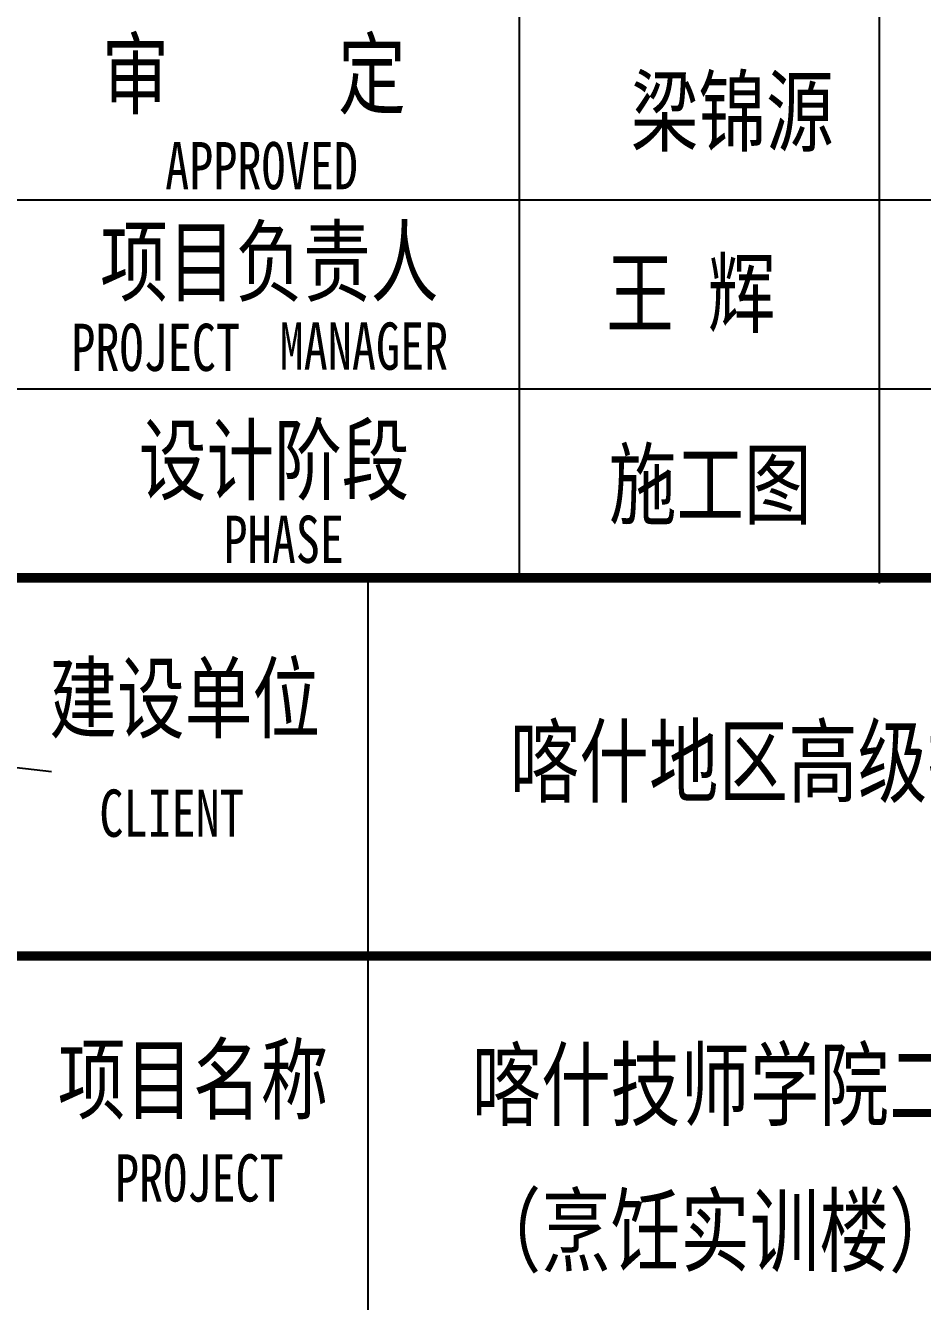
# Model space of a CAD drawing. Extents: x -534 to 560, y 572 to 1344.
# Drawn here: x 443.7 to 505.5, y 678.2 to 766 of the extents above; entities that cross this region are included whole.
import ezdxf

# ---------------------------------------------------------------- set-up
doc = ezdxf.new("R2010")
doc.units = 0
doc.header["$LTSCALE"] = 1000
doc.layers.get('0').update_dxf_attribs({"linetype": 'CONTINUOUS'})
for name, color, linetype in [('DLSS', 8, 'CONTINUOUS'), ('TK', 7, 'CONTINUOUS'), ('外轮廓线', 2, 'CONTINUOUS')]:
    doc.layers.add(name, color=color, linetype=linetype)
doc.styles.add('-宋体', font='', dxfattribs={"width": 0.75})
doc.styles.get('-宋体').set_extended_font_data('SimSun')

# ---------------------------------------------------------------- blocks, each defined once
blk = doc.blocks.new('BFGGFHBDRSGS')
at = {"layer": 'TK'}
for p, q in [((379184, -191637.1), (379184, -203637.1)), ((381088.4, -194637.1), (381088.4, -203666.5)), ((376484, -201637.1), (384484, -201637.1)), ((376484, -202637.1), (384484, -202637.1)), ((378384, -210137.1), (378384, -203637.1))]:
    blk.add_line(p, q, dxfattribs=at)
at = {"layer": 'TK', "const_width": 50}
for points in [[(376484, -203637.1), (384484, -203637.1)], [(376484, -205637.1), (384484, -205637.1)]]:
    blk.add_lwpolyline(points, dxfattribs=at)
at = {"layer": 'TK', "style": '-宋体', "width": 0.75}
for s, height, p in [('审     定', 350, (376974, -201147.9)), ('梁锦源', 350, (379774.3, -201345.3)), ('APPROVED', 250, (377309.5, -201582.1)), ('项目负责人', 350, (376965.7, -202139.1)), ('王 辉', 350, (379644.3, -202305.4)), ('PROJECT', 250, (376812.8, -202543)), ('MANAGER', 250, (377915.3, -202536.6)), ('设计阶段', 350, (377170, -203189.1)), ('施工图', 350, (379658, -203317.4)), ('PHASE', 250, (377618.5, -203558.3)), ('建设单位', 350, (376697, -204448.9)), ('CLIENT', 250, (376961.1, -205006.8)), ('项目名称', 350, (376741.4, -206464.9)), ('PROJECT', 250, (377044, -206935.9))]:
    blk.add_text(s, height=height, dxfattribs=at).set_placement(p)
blk = doc.blocks.new('A$C37B82D5D')
at = {"xscale": 1.25, "yscale": 1.25, "zscale": 1.25}
blk.add_blockref('BFGGFHBDRSGS', (-376730, 269546.9), dxfattribs=at)
at = {"layer": 'TK', "color": 3, "style": '-宋体', "width": 0.75}
for s, p in [('喀什地区高级技工学校', (97187.2, 13562.1)), ('喀什技师学院二期建设项目', (96934.2, 11424.6)), ('（烹饪实训楼）', (96934.2, 10459.8))]:
    blk.add_text(s, height=450, dxfattribs=at).set_placement(p)

msp = doc.modelspace()

# ---------------------------------------------------------------- linework, layer by layer
at = {"layer": 'DLSS', "color": 41, "linetype": 'Continuous', "flags": 128}
msp.add_lwpolyline([(330.978, 727.871), (445.52, 714.692)], dxfattribs=at)

# ---------------------------------------------------------------- block references
at = {"layer": '外轮廓线', "ltscale": 0.03, "xscale": 0.01040000000011787, "yscale": 0.01040000000011787, "zscale": 0.01040000000024591}
msp.add_blockref('A$C37B82D5D', (-533.694, 571.998), dxfattribs=at)

doc.saveas('drawing.dxf')
